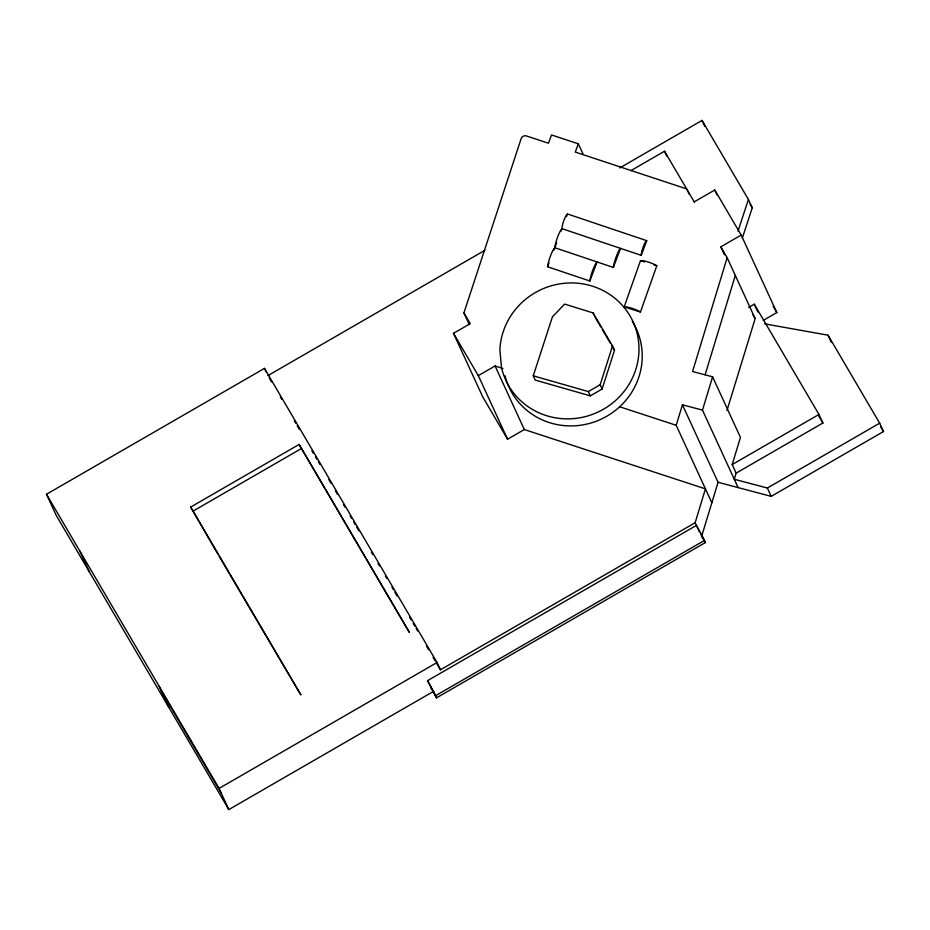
<?xml version="1.0" encoding="UTF-8"?>
<svg xmlns="http://www.w3.org/2000/svg" width="930" height="930" viewBox="0 0 930 930"><rect width="100%" height="100%" fill="white"/><g stroke="black" fill="none" stroke-linecap="round" stroke-linejoin="round"><path stroke-width="1.4" d="M711.834 502.77L676.203 425.289L682.434 404.794L702.476 410.118L738.118 487.599M694.338 201.798L714.763 190.011L741.21 235.081L720.785 246.869L727.155 257.715L692.559 371.5L712.601 376.824L740.454 437.391L732.201 464.558L736.142 473.126L734.27 479.252L767.355 488.029L879.664 423.185L828.037 335.184L764.727 323.884M705.126 374.744L735.316 275.466M702.476 410.118L712.601 376.824M726.969 410.502L755.172 318.572L752.882 314.677M699.36 531.832L695.163 522.695L705.44 488.866L524.322 429.544L495.074 365.967L478.322 375.639L507.571 439.216L524.322 429.544M701.557 536.598L718.065 482.275L682.434 404.794M533.25 375.813L588.341 391.577L600.152 384.753L612.521 345.983L593.131 312.945L564.615 304.087L552.408 316.886L533.25 375.813L535.215 380.091L590.318 395.855L602.117 389.031L614.486 350.261L612.521 345.983M469.301 324.547L463.93 312.875L521.137 138.675A4.197 4.057 -24.7 0 1 526.066 135.827L548.433 143.22L551.502 134.955L578.332 143.825L583.18 154.357M738.025 231.14L748.418 199.485L702.034 120.412L619.798 167.912M742.314 238.115L752.254 207.82L748.418 199.485M624.169 306.912L640.491 260.644A9.87 1.895 19.4 0 1 648.071 261.958A9.87 1.895 19.4 0 1 656.801 265.748L640.468 312.003L624.169 306.912A9.87 1.895 19.4 0 1 631.749 308.214A9.87 1.895 19.4 0 1 640.468 312.003M578.332 143.825L575.275 152.09L686.805 188.953L689.223 194.207M589.864 281L597.048 261.946A12.078 2.232 -71.4 0 0 589.864 281L547.572 266.759L549.014 262.946M553.803 250.251L556.686 242.625M560.999 231.186L561.964 228.652A8.358 1.546 -71.4 0 1 564.08 219.899A8.358 1.546 -71.4 0 1 567.498 213.981L646.745 240.672L641.212 255.343L561.964 228.652A12.078 2.232 -71.4 0 0 554.768 247.706A12.078 2.232 -71.4 0 0 547.572 266.759M566.486 216.644L567.498 213.981M613.347 267.433L620.543 248.38A12.078 2.232 -71.4 0 0 613.347 267.433L554.768 247.706M433.752 691.246L228.815 809.588L56.242 515.429L46.5 494.249L264.48 368.373L437.053 662.52L440.413 669.809L695.163 522.695M267.828 375.65L484.786 250.368M630.854 170.655L664.52 151.218L694.431 202.205M507.571 439.216L482.74 396.889L453.491 333.312L470.243 323.64L463.93 312.875M217.69 553.803L190.685 507.071L299.111 444.447L409.328 632.319L299.111 444.447M192.65 511.349L301.076 448.725M748.638 307.435L754.265 304.191L818.958 414.466L822.899 423.022L736.142 473.126M763.274 320.397L776.841 312.561L741.21 235.081M732.201 464.558L818.958 414.466M228.815 809.588L219.073 788.408L437.053 662.52M427.533 680.667L696.407 525.404A33.236 0.93 59.8 0 1 704.417 540.446L705.393 542.574L436.519 697.837L427.533 680.667A33.236 0.93 59.8 0 1 435.542 695.71L436.519 697.837M718.065 482.275L771.191 496.376L883.5 431.532L879.664 423.185M640.491 260.644L644.571 261.923M654.081 264.899L656.801 265.748M495.074 365.967L502.909 368.524M619.671 406.77L676.203 425.289M219.155 556.303L300.901 694.931L190.685 507.071M750.08 204.123L752.254 207.82M880.594 426.568L883.5 431.532M773.167 306.296L776.841 312.561M818.528 415.594L822.899 423.022M595.816 318.444L600.85 327.011M602.28 329.452L610.173 342.914M611.615 345.367L614.486 350.261M700.802 534.297L704.417 540.446L435.542 695.71L430.485 687.096M701.778 536.412L705.393 542.574M453.491 333.312L478.322 375.639M269.305 378.161L271.502 381.916M280.314 396.936L281.79 399.435M294.275 420.72L295.74 423.22M297.205 425.719L299.413 429.474M311.899 450.759L313.364 453.259M315.572 457.014L317.037 459.525M318.502 462.024L319.978 464.523M328.79 479.543L330.987 483.298M335.393 490.808L337.602 494.562M343.472 504.583L344.937 507.083M350.087 515.848L351.552 518.347M353.749 522.102L355.225 524.613M356.69 527.112L358.899 530.867M371.372 552.141L372.849 554.652M377.987 563.417L379.452 565.917M385.334 575.926L386.799 578.437M391.937 587.19L393.413 589.701M394.878 592.201L397.075 595.956M409.56 617.241L411.037 619.74M413.234 623.495L414.71 625.995M416.175 628.506L417.64 631.005M426.452 646.025L428.66 649.779M433.066 657.289L435.263 661.044M436.74 663.543L440.413 669.809M46.5 494.249L219.073 788.408M161.309 690.955L221.224 793.081M828.037 335.184L831.327 342.345M702.034 120.412L704.777 126.375M714.763 190.011L717.181 195.265M754.265 304.191L757.857 312.003M727.155 257.715L755.009 318.293M720.785 246.869L724.412 254.774M664.52 151.218L666.764 156.112M767.355 488.029L771.191 496.376M593.131 312.945L595.095 317.223M600.152 384.753L602.117 389.031M588.341 391.577L590.318 395.855M264.48 368.373L266.154 372.012M159.158 686.282L168.9 707.463M79.666 550.781L89.408 571.962M632.319 321.396A70.017 67.53 -24.7 0 1 599.06 420.104A70.017 67.53 -24.7 0 1 505.025 375.801M641.212 255.343A8.358 1.546 -71.4 0 1 643.327 246.59A8.358 1.546 -71.4 0 1 646.745 240.672M501.468 367.443L499.887 349.808A70.017 67.53 -24.7 0 1 601.512 289.765A70.017 67.53 -24.7 0 1 611.777 403.655A70.017 67.53 -24.7 0 1 501.468 367.443"/></g></svg>
